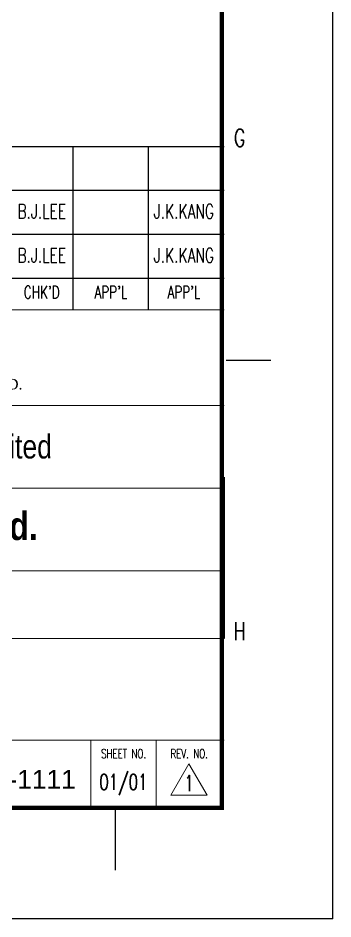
# Model space of a CAD drawing. Header units: millimetres. Extents: x 0 to 134087, y -49114 to 20834.
# Drawn here: x 43410 to 44662, y -49114 to -45530 of the extents above; entities that cross this region are included whole.
import ezdxf
from ezdxf.enums import TextEntityAlignment as Align

# ---------------------------------------------------------------- set-up
doc = ezdxf.new("R2010")
doc.units = ezdxf.units.MM
doc.header["$LTSCALE"] = 35
for name, color, linetype in [('BODER', 7, 'Continuous'), ('border', 130, 'Continuous'), ('CON-R', 1, 'Continuous'), ('FORM', 7, 'Continuous')]:
    doc.layers.add(name, color=color, linetype=linetype)
doc.styles.add('Arial', font='arial.ttf', dxfattribs={"height": 0.2})
doc.styles.add('Logo', font='ARIALNB.TTF', dxfattribs={"width": 0.8})
doc.styles.add('ROMANS', font='ROMANS.shx', dxfattribs={"width": 0.8})
doc.styles.add('time', font='times.ttf', dxfattribs={"height": 5})
doc.styles.add('USER1', font='swiss.ttf', dxfattribs={"width": 0.8, "height": 5})

# ---------------------------------------------------------------- blocks, each defined once
blk = doc.blocks.new('TITLE')
at = {"color": 7}
for p, q in [((841, 0), (841, 594.85)), ((824.02, 88.95), (831.1, 88.95)), ((823.67, 70.34), (823.67, 44.64)), ((806.34, 17.68), (806.34, 7.78)), ((841, 0), (0, 0))]:
    blk.add_line(p, q, dxfattribs=at)
at = {"color": 7, "lineweight": 0}
for p, q in [((699.67, 44.64), (823.67, 44.64)), ((699.67, 44.64), (823.67, 44.64)), ((699.67, 44.64), (823.67, 44.64)), ((699.67, 28.46), (823.67, 28.46)), ((802.46, 17.68), (802.46, 28.46)), ((812.89, 17.68), (812.89, 28.46))]:
    blk.add_line(p, q, dxfattribs=at)
at = {"color": 7, "const_width": 0.707}
for points in [[(823.32, 17.33), (823.32, 577.17)], [(28.29, 17.68), (823.67, 17.68)]]:
    blk.add_lwpolyline(points, dxfattribs=at)
at = {"color": 7, "lineweight": 0}
blk.add_lwpolyline([(820.97, 19.68), (818.1, 24.7), (815.23, 19.68)], close=True, dxfattribs=at)
at = {"layer": 'BODER'}
for p, q in [((699.67, 122.97), (823.67, 122.97)), ((799.67, 96.97), (799.67, 122.97)), ((811.67, 96.97), (811.67, 122.97)), ((699.67, 115.97), (823.67, 115.97)), ((699.67, 108.97), (823.67, 108.97)), ((699.67, 101.97), (823.67, 101.97))]:
    blk.add_line(p, q, dxfattribs=at)
at = {"layer": 'border', "color": 7, "linetype": 'Continuous', "lineweight": 0}
for p, q in [((699.67, 96.97), (823.67, 96.97)), ((699.67, 96.97), (823.67, 96.97)), ((699.67, 81.73), (823.67, 81.73)), ((699.67, 68.57), (823.67, 68.57)), ((699.67, 55.42), (823.67, 55.42))]:
    blk.add_line(p, q, dxfattribs=at)
at = {"color": 7, "style": 'ROMANS', "width": 0.7}
for s, p in [('G', (826.15, 124.31)), ('H', (826.15, 45.8))]:
    blk.add_text(s, height=2.83, dxfattribs=at).set_placement(p, align=Align.MIDDLE)
at = {"lineweight": 0, "style": 'time'}
blk.add_text('HYOSUNG VINA CHEMICALS CO., LTD.', height=1.6976, dxfattribs=at).set_placement((768.23, 84.27), align=Align.CENTER)
at = {"color": 4, "style": 'USER1', "width": 0.8}
blk.add_text('Limited', height=3.781, dxfattribs=at).set_placement((782.68, 73.29))
at = {"color": 7, "lineweight": 0, "style": 'ROMANS', "width": 0.7}
for s, p in [('SHEET NO.', (807.7, 25.59)), ('REV. NO.', (818.13, 25.59))]:
    blk.add_text(s, height=1.438, dxfattribs=at).set_placement(p, align=Align.CENTER)
at = {"layer": 'BODER', "style": 'ROMANS', "width": 0.7}
for s, p in [("CHK'D", (794.67, 99.75)), ("APP'L", (805.67, 99.75)), ("APP'L", (817.29, 99.75))]:
    blk.add_text(s, height=2, dxfattribs=at).set_placement(p, align=Align.MIDDLE)
at = {"layer": 'BODER', "color": 7, "style": 'ROMANS', "width": 0.7}
blk.add_text('01/01', height=2.5, dxfattribs=at).set_placement((807.67, 21.62), align=Align.MIDDLE)
blk = doc.blocks.new('JNKLOGO')
at = {"layer": 'FORM', "color": 1, "const_width": 20}
blk.add_lwpolyline([(5218.1, 519.6, 1), (5238.1, 519.6, 1)], format="xyb", close=True, dxfattribs=at)
blk.add_lwpolyline([(5288.1, 519.6), (5288.1, 419.6)], dxfattribs=at)
for points in [[(5188.1, 409.6), (5188.1, 404.6, 1), (5228.1, 404.6), (5228.1, 484.6)], [(5288.1, 437.1, 0.583333), (5228.1, 437.1, 0.583333)], [(5328.1, 469.6), (5313.1, 469.6, 1), (5313.1, 419.6), (5328.1, 419.6)]]:
    blk.add_lwpolyline(points, format="xyb", dxfattribs=at)
at = {"layer": 'FORM', "color": 1, "style": 'Logo'}
for s, height, p in [('JNK Heaters Co., Ltd.', 80, (5378.1, 409.6)), ('Heaters', 25, (5245, 375))]:
    blk.add_text(s, height=height, dxfattribs=at).set_placement(p)

msp = doc.modelspace()

# ---------------------------------------------------------------- block references
at = {"linetype": 'ByBlock', "xscale": 24.99999999749996, "yscale": 24.99999999749996, "zscale": 24.99999999749996}
msp.add_blockref('TITLE', (23636.9795, -49114.431), dxfattribs=at)
at = {"layer": 'CON-R', "xscale": 1.401400000000102, "yscale": 1.401400000000102, "zscale": 1.401400000000102}
msp.add_blockref('JNKLOGO', (34639.1132, -48180.6619), dxfattribs=at)

# ---------------------------------------------------------------- texts
at = {"layer": 'BODER', "color": 7, "style": 'ROMANS', "width": 0.7}
for s, height, p in [('B.J.LEE', 57.5, (43503.7478, -46298.6965)), ('J.K.KANG', 57.5, (44069.1169, -46298.6965)), ('B.J.LEE', 57.5, (43503.7478, -46473.6965)), ('J.K.KANG', 57.5, (44069.1169, -46473.6965)), ('1', 62.5, (44089.4796, -48574.0556))]:
    msp.add_text(s, height=height, dxfattribs=at).set_placement(p, align=Align.MIDDLE)
at = {"layer": 'BODER', "color": 7, "style": 'Arial'}
msp.add_text('VP-OL1-MP-608-H-6001/2A-1111', height=75, dxfattribs=at).set_placement((42850.2794, -48596.1426), align=Align.CENTER)

doc.saveas('drawing.dxf')
